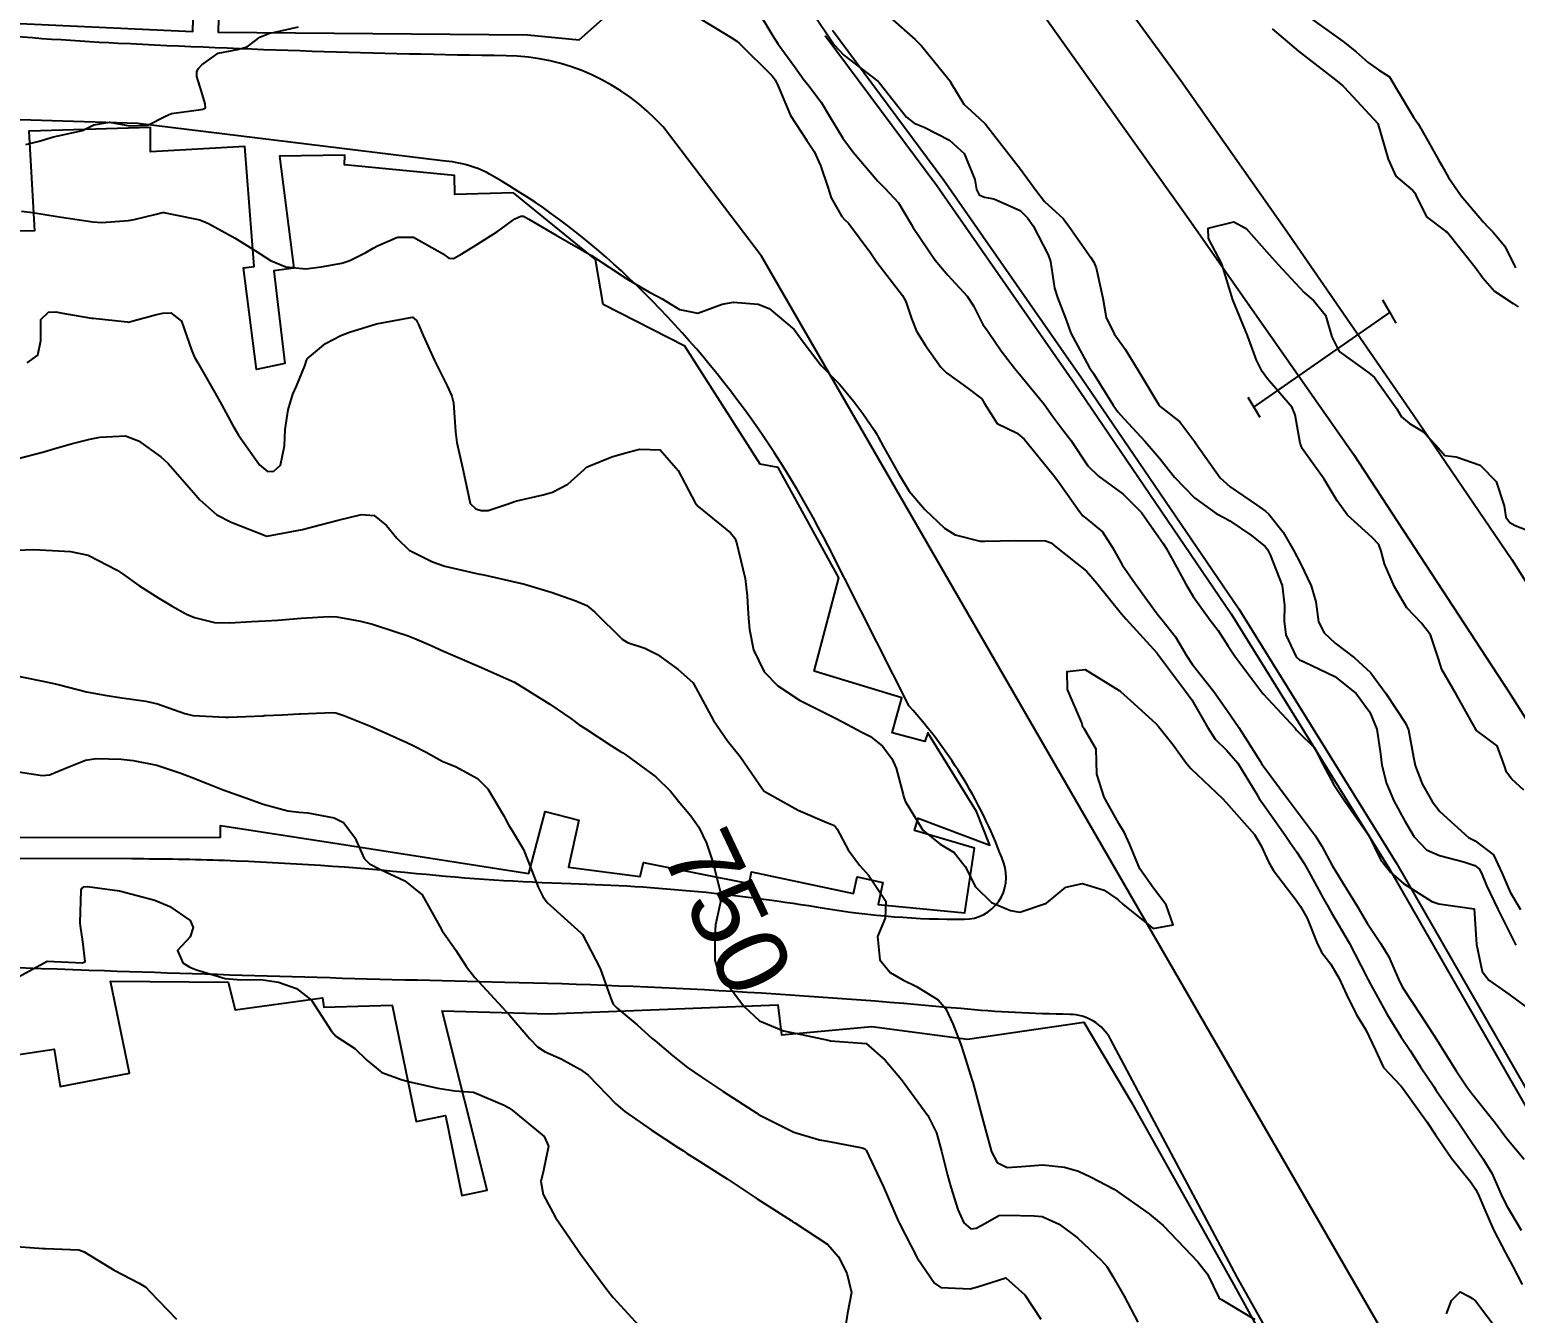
# Model space of a CAD drawing. Header units: metres. Extents: x 318500 to 325275, y 7408834 to 7428799.
# Drawn here: x 321141.7 to 321225, y 7409335.5 to 7409407.5 of the extents above; entities that cross this region are included whole.
import ezdxf
from ezdxf.enums import TextEntityAlignment as Align

# ---------------------------------------------------------------- set-up
doc = ezdxf.new("R2010")
doc.units = ezdxf.units.M
doc.header["$MEASUREMENT"] = 0
for name, color, linetype in [('Canaleta de Drenagem', 151, 'Continuous'), ('Cotas', 45, 'Continuous'), ('Curvas de Nivel 1m', 11, 'Continuous'), ('Curvas de Nivel 5m', 15, 'Continuous'), ('Edificações', 30, 'Continuous'), ('Linha Férrea', 20, 'Continuous'), ('Portico', 45, 'Continuous'), ('Vias Primárias', 230, 'Continuous')]:
    doc.layers.add(name, color=color, linetype=linetype)
doc.styles.add('ARIAL', font='arial.ttf')
doc.linetypes.add('TRACKS', pattern='A,0.15,[130,ltypeshp.shx,S=0.25,R=0,X=0,Y=0],0.15', length=0.3)

msp = doc.modelspace()

# ---------------------------------------------------------------- linework, layer by layer
at = {"layer": 'Canaleta de Drenagem'}
for points in [[(321186.695, 7409407.524), (321192.952, 7409399.099), (321200.662, 7409388.006), (321209.486, 7409375.044), (321218.359, 7409360.734), (321228.092, 7409343.759), (321243.128, 7409312.97)], [(321186.293, 7409407.226), (321192.546, 7409398.807), (321200.25, 7409387.723), (321209.066, 7409374.772), (321217.93, 7409360.478), (321227.65, 7409343.525), (321242.679, 7409312.751)]]:
    msp.add_lwpolyline(points, dxfattribs=at)
at = {"layer": 'Curvas de Nivel 1m', "flags": 128}
for points, elevation in [([(321179.36, 7409408.127), (321181.008, 7409407.112), (321181.342, 7409406.902), (321181.49, 7409406.768), (321183.313, 7409404.958), (321183.483, 7409404.738), (321183.658, 7409404.385), (321184.351, 7409402.729), (321185.269, 7409401.328), (321185.664, 7409400.714), (321186.032, 7409399.925), (321186.438, 7409398.702), (321186.63, 7409398.105), (321187.214, 7409397.064), (321187.399, 7409396.874), (321187.606, 7409396.684), (321188.846, 7409395.005), (321189.076, 7409394.662), (321189.178, 7409394.509), (321190.622, 7409392.638), (321190.806, 7409392.295), (321191.137, 7409391.348), (321191.405, 7409390.627), (321191.912, 7409389.829), (321192.78, 7409388.613), (321193.095, 7409388.288), (321194.151, 7409387.527), (321195.074, 7409386.832), (321195.228, 7409386.578), (321195.935, 7409385.443), (321197.054, 7409384.906), (321197.47, 7409384.546), (321199.022, 7409382.647), (321199.117, 7409382.529), (321199.438, 7409382.099), (321200.546, 7409380.507), (321200.744, 7409380.26), (321200.986, 7409380.074), (321201.852, 7409379.361), (321202.401, 7409378.479), (321202.956, 7409377.513), (321203.683, 7409376.463), (321204.915, 7409374.756), (321205.168, 7409374.446), (321205.94, 7409373.474), (321206.553, 7409372.425), (321206.883, 7409371.936), (321208.083, 7409370.402), (321208.844, 7409369.338), (321209.484, 7409368.383), (321210.681, 7409366.502), (321210.77, 7409366.37), (321210.809, 7409366.312), (321212.263, 7409364.348), (321212.77, 7409363.664), (321213.766, 7409362.325), (321214.147, 7409361.722), (321214.733, 7409360.65), (321214.932, 7409360.308), (321215.295, 7409359.73), (321216.17, 7409358.295), (321216.687, 7409357.406), (321217.436, 7409356.279), (321217.908, 7409355.517), (321218.438, 7409354.263), (321218.644, 7409353.827), (321219.693, 7409352.244), (321220.599, 7409350.849), (321220.985, 7409350.226), (321221.675, 7409349.123), (321222.285, 7409348.213), (321222.564, 7409347.843), (321223.884, 7409346.19), (321224.527, 7409345.322), (321225.491, 7409344.165)], 746), ([(321185.617, 7409408.465), (321186.8, 7409406.698), (321187.331, 7409406.115), (321189.24, 7409404.661), (321189.275, 7409404.626), (321189.309, 7409404.587), (321190.852, 7409402.644), (321191.285, 7409402.301), (321191.834, 7409402.079), (321193.271, 7409401.354), (321194.092, 7409400.598), (321194.684, 7409399.142), (321194.771, 7409398.587), (321194.917, 7409398.275), (321195.226, 7409398.147), (321195.742, 7409398.057), (321197.218, 7409397.4), (321197.644, 7409396.984), (321197.95, 7409396.549), (321198.803, 7409394.918), (321198.929, 7409394.533), (321199.158, 7409393.036), (321199.326, 7409392.527), (321199.824, 7409391.206), (321200.072, 7409390.516), (321201.102, 7409388.61), (321201.177, 7409388.499), (321201.342, 7409388.251), (321202.446, 7409386.479), (321202.701, 7409386.11), (321203.062, 7409385.707), (321204.223, 7409384.458), (321205.036, 7409383.5), (321205.884, 7409382.437), (321207.003, 7409381.277), (321208.227, 7409380.401), (321208.724, 7409380.131), (321208.986, 7409379.986), (321210.196, 7409379.159), (321210.972, 7409378.543), (321211.052, 7409378.45), (321211.104, 7409378.368), (321211.254, 7409378.077), (321211.921, 7409376.355), (321212.049, 7409375.228), (321212.029, 7409374.353), (321212.133, 7409373.582), (321212.715, 7409372.343), (321212.888, 7409372.186), (321213.147, 7409372.075), (321214.874, 7409371.244), (321216.071, 7409370.298), (321216.844, 7409369.252), (321217.228, 7409368.284), (321217.444, 7409366.908), (321217.516, 7409366.279), (321217.768, 7409365.249), (321218.181, 7409364.269), (321218.764, 7409363.209), (321219.335, 7409362.251), (321220.021, 7409361.519), (321220.74, 7409361.198), (321222.109, 7409360.844), (321222.734, 7409360.634), (321222.979, 7409360.453), (321223.109, 7409360.204), (321223.392, 7409359.528), (321224.017, 7409358.19), (321224.68, 7409356.879), (321225.021, 7409356.175)], 744), ([(321189.453, 7409408.659), (321191.345, 7409406.998), (321191.691, 7409406.635), (321193.31, 7409404.632), (321193.323, 7409404.61), (321194.07, 7409403.371), (321194.919, 7409402.586), (321195.285, 7409402.246), (321196.593, 7409400.567), (321197.247, 7409399.718), (321198.104, 7409398.547), (321198.585, 7409397.901), (321199.218, 7409397.321), (321199.643, 7409396.952), (321199.951, 7409396.519), (321201.184, 7409394.771), (321201.359, 7409394.497), (321201.489, 7409394.181), (321201.854, 7409392.489), (321202.052, 7409391.399), (321202.499, 7409390.479), (321203.117, 7409389.617), (321203.817, 7409388.463), (321204.94, 7409386.583), (321205.027, 7409386.45), (321205.07, 7409386.408), (321206.175, 7409385.547), (321207.025, 7409384.42), (321207.049, 7409384.378), (321208.451, 7409382.399), (321209.013, 7409381.895), (321210.489, 7409380.883), (321210.992, 7409380.532), (321211.166, 7409380.367), (321211.973, 7409379.348), (321212.565, 7409378.346), (321212.959, 7409377.585), (321213.549, 7409376.331), (321213.813, 7409375.44), (321213.966, 7409374.324), (321214.275, 7409373.691), (321214.898, 7409373.118), (321215.988, 7409372.299), (321216.878, 7409371.465), (321217.756, 7409370.277), (321218.835, 7409368.62), (321219.012, 7409368.257), (321219.291, 7409366.729), (321219.379, 7409366.251), (321219.771, 7409365.222), (321220.337, 7409364.237), (321220.772, 7409363.664), (321222.376, 7409362.214), (321222.748, 7409362.022), (321223.785, 7409361.239), (321224.265, 7409360.187), (321224.715, 7409359.148), (321225.297, 7409358.171)], 743), ([(321213.51, 7409408.197), (321215.348, 7409406.877), (321216.066, 7409406.309), (321216.741, 7409405.706), (321217.33, 7409405.289), (321217.943, 7409404.898), (321218.319, 7409404.275), (321219.296, 7409402.64), (321219.556, 7409402.256), (321219.928, 7409401.602), (321220.699, 7409400.238), (321220.901, 7409399.88), (321221.25, 7409399.253), (321221.953, 7409398.223), (321223.218, 7409396.754), (321223.48, 7409396.472), (321223.737, 7409396.202), (321224.404, 7409395.397), (321225.009, 7409394.183)], 741), ([(321141.444, 7409401.111), (321142.195, 7409401.291), (321143.006, 7409401.54), (321143.265, 7409401.596), (321144.634, 7409401.895), (321145.274, 7409402.201), (321146.153, 7409402.361), (321147.274, 7409402.154), (321148.302, 7409402.183), (321149.282, 7409402.696), (321149.629, 7409402.85), (321151.288, 7409403.06), (321151.38, 7409403.078), (321151.532, 7409403.166), (321151.517, 7409403.391), (321151.299, 7409404.08), (321151.052, 7409404.918), (321151.042, 7409405.174), (321151.126, 7409405.36), (321151.316, 7409405.577), (321152.248, 7409406.234), (321153.33, 7409406.444), (321153.873, 7409406.594), (321154.579, 7409407.128), (321155.121, 7409407.345), (321155.344, 7409407.395), (321156.747, 7409407.701)], 746), ([(321211.358, 7409407.597), (321212.837, 7409406.348), (321213.334, 7409405.958), (321214.916, 7409404.732), (321215.321, 7409404.395), (321215.361, 7409404.36), (321215.399, 7409404.319), (321217.29, 7409402.29), (321217.86, 7409400.281), (321218.29, 7409399.318), (321219.243, 7409398.53), (321219.372, 7409398.389), (321219.427, 7409398.257), (321220.011, 7409397.037), (321221.092, 7409396.232), (321221.169, 7409396.191), (321221.209, 7409396.142), (321222.751, 7409394.214), (321223.174, 7409393.627), (321223.84, 7409392.873), (321224.884, 7409392.184), (321225.157, 7409391.989)], 742), ([(321141.211, 7409397.357), (321141.819, 7409397.294), (321143.207, 7409397.071), (321143.456, 7409397.027), (321145.203, 7409396.758), (321145.714, 7409396.73), (321147.204, 7409396.844), (321147.524, 7409396.898), (321148.767, 7409397.204), (321149.122, 7409397.29), (321149.211, 7409397.292), (321149.287, 7409397.275), (321149.651, 7409397.193), (321151.205, 7409396.868), (321151.691, 7409396.675), (321153.191, 7409395.843), (321154.327, 7409395.129), (321155.172, 7409394.596), (321156.032, 7409394.242), (321157.166, 7409394.133), (321158.012, 7409394.233), (321159.171, 7409394.45), (321159.634, 7409394.595), (321160.519, 7409395.047), (321160.935, 7409395.291), (321161.186, 7409395.421), (321162.304, 7409395.913), (321163.194, 7409395.912), (321164.821, 7409394.985), (321165.176, 7409394.729), (321165.444, 7409394.709), (321165.915, 7409394.973), (321166.688, 7409395.464), (321167.192, 7409395.766), (321167.917, 7409396.231), (321168.872, 7409396.935), (321169.211, 7409397.077), (321169.364, 7409397.08), (321169.66, 7409396.923), (321171.197, 7409396.02), (321173.18, 7409394.88), (321175.161, 7409393.558), (321176.397, 7409392.831), (321176.905, 7409392.581), (321177.146, 7409392.442), (321178.11, 7409391.84), (321179.138, 7409391.641), (321180.517, 7409392.153), (321181.145, 7409392.254), (321182.539, 7409392.144), (321183.142, 7409391.908), (321184.547, 7409390.726), (321185.118, 7409389.948), (321186.072, 7409388.7), (321187.084, 7409387.648), (321187.905, 7409386.677), (321188.395, 7409386.002), (321189.054, 7409385.056), (321189.198, 7409384.805), (321189.271, 7409384.657), (321189.563, 7409384.131), (321190.396, 7409382.639), (321191.005, 7409381.648), (321191.879, 7409380.621), (321192.98, 7409379.57), (321193.576, 7409379.201), (321194.973, 7409378.852), (321195.236, 7409378.84), (321196.973, 7409378.872), (321198.646, 7409378.861), (321198.972, 7409378.756), (321199.089, 7409378.646), (321199.225, 7409378.526), (321200.95, 7409377.155), (321201.527, 7409376.491), (321202.914, 7409374.769), (321203.173, 7409374.467), (321204.891, 7409372.575), (321204.949, 7409372.508), (321204.989, 7409372.449), (321205.331, 7409371.996), (321206.498, 7409370.425), (321206.853, 7409369.937), (321207.736, 7409368.406), (321208.157, 7409367.733), (321208.817, 7409367.093), (321209.427, 7409366.384), (321210.458, 7409364.7), (321210.654, 7409364.371), (321210.777, 7409364.194), (321212.084, 7409362.35), (321212.345, 7409361.945), (321212.74, 7409361.382), (321213.161, 7409360.76), (321213.405, 7409360.33), (321214.219, 7409358.806), (321214.499, 7409358.313), (321214.695, 7409357.988), (321215.677, 7409356.3), (321216.651, 7409354.417), (321216.697, 7409354.336), (321216.72, 7409354.289), (321216.787, 7409354.149), (321217.813, 7409352.272), (321218.601, 7409351.008), (321219.102, 7409350.252), (321219.677, 7409349.34), (321220.42, 7409348.232), (321220.567, 7409348.023), (321221.807, 7409346.217), (321222.524, 7409345.145), (321223.182, 7409344.2), (321223.683, 7409343.374), (321224.202, 7409342.184), (321224.481, 7409341.602), (321225.33, 7409340.167)], 747), ([(321225.485, 7409364.864), (321224.8, 7409365.491), (321224.509, 7409365.888), (321224.406, 7409366.186), (321223.984, 7409367.354), (321222.83, 7409368.21), (321221.7, 7409370.222), (321220.881, 7409371.638), (321220.695, 7409372.233), (321220.243, 7409373.579), (321219.732, 7409374.248), (321218.923, 7409375.111), (321218.231, 7409376.271), (321217.66, 7409377.579), (321217.472, 7409378.282), (321217.343, 7409378.654), (321216.978, 7409379.05), (321215.578, 7409380.304), (321215.002, 7409381.109), (321214.283, 7409382.321), (321213.045, 7409384.037), (321212.933, 7409384.342), (321212.66, 7409385.94), (321212.476, 7409386.349), (321211.094, 7409387.955), (321210.799, 7409388.373), (321210.487, 7409388.998), (321209.971, 7409390.382), (321209.15, 7409392.39), (321208.547, 7409394.399), (321207.782, 7409395.83), (321207.762, 7409396.412), (321209.214, 7409396.759), (321209.909, 7409396.383), (321211.188, 7409394.93), (321211.698, 7409394.362), (321213.157, 7409392.791), (321213.692, 7409392.332), (321214.344, 7409391.524), (321214.705, 7409390.316), (321215.118, 7409389.486), (321216.791, 7409388.293), (321217.096, 7409388.02), (321218.358, 7409386.271), (321218.622, 7409385.823), (321219.062, 7409385.45), (321219.813, 7409385.005), (321220.545, 7409384.238), (321221.041, 7409383.644), (321221.681, 7409383.583), (321223.033, 7409383.108), (321223.922, 7409382.196), (321224.369, 7409380.82), (321224.468, 7409380.188), (321224.685, 7409379.883), (321224.985, 7409379.722), (321226.103, 7409379.285)], 743), ([(321141.53, 7409388.859), (321142.128, 7409389.29), (321142.296, 7409390.105), (321142.29, 7409391.288), (321142.722, 7409391.696), (321143.134, 7409391.713), (321143.505, 7409391.646), (321145.131, 7409391.363), (321145.234, 7409391.352), (321146.446, 7409391.23), (321147.129, 7409391.145), (321147.208, 7409391.14), (321147.471, 7409391.217), (321148.775, 7409391.562), (321149.134, 7409391.647), (321149.592, 7409391.651), (321150.177, 7409391.184), (321150.759, 7409389.522), (321150.917, 7409389.173), (321151.095, 7409388.856), (321152.075, 7409387.155), (321152.432, 7409386.518), (321153.052, 7409385.371), (321153.176, 7409385.139), (321153.388, 7409384.794), (321154.554, 7409383.125), (321155.015, 7409382.755), (321155.355, 7409382.775), (321155.739, 7409383.109), (321155.957, 7409384.185), (321156.004, 7409385.106), (321156.171, 7409386.214), (321156.438, 7409387.099), (321156.635, 7409387.538), (321157.094, 7409388.683), (321157.196, 7409388.991), (321157.259, 7409389.088), (321158.255, 7409389.93), (321159.12, 7409390.39), (321159.612, 7409390.566), (321161.13, 7409391.04), (321163.134, 7409391.42), (321163.362, 7409391.236), (321163.472, 7409391.005), (321163.736, 7409390.386), (321164.375, 7409388.991), (321165.079, 7409387.559), (321165.349, 7409386.977), (321165.438, 7409386.604), (321165.556, 7409384.975), (321165.631, 7409384.384), (321165.939, 7409382.971), (321166.209, 7409381.755), (321166.379, 7409380.959), (321166.687, 7409380.655), (321166.986, 7409380.559), (321167.377, 7409380.555), (321168.509, 7409380.935), (321168.854, 7409381.07), (321168.993, 7409381.104), (321170.469, 7409381.437), (321171, 7409381.593), (321171.86, 7409382.034), (321172.774, 7409382.874), (321172.905, 7409382.988), (321173.023, 7409383.051), (321174.313, 7409383.575), (321175.034, 7409383.791), (321175.871, 7409384.004), (321177.037, 7409383.968), (321178.035, 7409382.805), (321178.993, 7409381.001), (321179.163, 7409380.788), (321180.975, 7409379.303), (321181.221, 7409379.015), (321181.308, 7409378.765), (321181.428, 7409378.298), (321181.796, 7409376.757), (321181.908, 7409375.772), (321181.968, 7409374.754), (321182.041, 7409373.892), (321182.272, 7409372.749), (321182.872, 7409371.516), (321183.629, 7409370.728), (321184.848, 7409369.925), (321186.385, 7409369.146), (321186.834, 7409368.932), (321187.301, 7409368.683), (321188.309, 7409368.151), (321188.822, 7409367.881), (321189.504, 7409367.337), (321190.03, 7409366.642), (321190.272, 7409366.107), (321190.662, 7409364.632), (321190.684, 7409364.537), (321190.774, 7409364.249), (321191.772, 7409362.62), (321192.742, 7409361.844), (321193.519, 7409361.38), (321194.143, 7409360.589), (321194.713, 7409359.437), (321195.621, 7409358.566), (321196.693, 7409358.108), (321197.212, 7409358.025), (321198.7, 7409358.53), (321199.794, 7409359.434), (321200.717, 7409359.624), (321201.94, 7409359.253), (321202.704, 7409358.739), (321202.993, 7409358.467), (321204.68, 7409357.109), (321205.809, 7409357.307), (321205.413, 7409358.439), (321204.714, 7409359.37), (321203.932, 7409360.458), (321203.357, 7409361.85), (321203.072, 7409362.467), (321202.758, 7409362.993), (321201.934, 7409364.483), (321201.526, 7409365.762), (321201.503, 7409366.49), (321201.494, 7409367.167), (321200.828, 7409368.292), (321200.742, 7409368.414), (321200.731, 7409368.501), (321200.692, 7409368.642), (321199.876, 7409370.515), (321199.859, 7409371.531), (321200.877, 7409371.635), (321202.781, 7409370.471), (321202.859, 7409370.405), (321203.421, 7409369.894), (321204.832, 7409368.611), (321204.986, 7409368.448), (321205.8, 7409367.415), (321206.514, 7409366.424), (321206.805, 7409366.077), (321208.573, 7409364.393), (321208.777, 7409364.184), (321210.367, 7409362.374), (321210.744, 7409361.745), (321211.176, 7409360.805), (321211.441, 7409360.359), (321212.705, 7409358.693), (321212.947, 7409358.336), (321213.332, 7409357.688), (321213.872, 7409356.322), (321214.121, 7409355.775), (321214.658, 7409355.103), (321215.117, 7409354.305), (321215.538, 7409353.399), (321216.068, 7409352.296), (321216.607, 7409351.415), (321217.15, 7409350.282), (321217.604, 7409349.299), (321218.57, 7409348.283), (321218.667, 7409348.161), (321220.048, 7409346.237), (321220.53, 7409345.531), (321221.418, 7409344.221), (321222.497, 7409342.875), (321222.773, 7409342.486), (321222.916, 7409342.204), (321223.23, 7409341.447), (321223.768, 7409340.19), (321224.441, 7409338.902), (321224.836, 7409338.174), (321225.387, 7409337.133)], 748), ([(321141.023, 7409383.487), (321142.453, 7409383.862), (321143.031, 7409384.034), (321144.002, 7409384.299), (321145.04, 7409384.57), (321145.596, 7409384.687), (321147.043, 7409384.757), (321147.774, 7409384.477), (321149.026, 7409383.577), (321149.43, 7409383.194), (321150.994, 7409381.427), (321151.221, 7409381.167), (321152.158, 7409380.329), (321152.978, 7409379.901), (321154.97, 7409379.12), (321156.974, 7409379.505), (321157.539, 7409379.645), (321158.98, 7409380.031), (321160.275, 7409380.339), (321160.982, 7409380.279), (321161.685, 7409379.73), (321162.255, 7409379.017), (321162.96, 7409378.337), (321164.259, 7409377.682), (321164.947, 7409377.447), (321166.896, 7409376.996), (321166.941, 7409376.985), (321167.151, 7409376.948), (321168.934, 7409376.549), (321169.43, 7409376.426), (321170.926, 7409375.977), (321172.297, 7409375.502), (321172.915, 7409375.235), (321173.373, 7409374.865), (321174.895, 7409373.351), (321175.2, 7409373.153), (321176.179, 7409372.831), (321176.885, 7409372.481), (321178.04, 7409371.635), (321178.862, 7409370.907), (321178.942, 7409370.789), (321179.029, 7409370.617), (321180.032, 7409368.778), (321180.819, 7409367.634), (321181.207, 7409367.157), (321181.512, 7409366.759), (321182.783, 7409364.907), (321182.863, 7409364.82), (321182.993, 7409364.737), (321184.766, 7409363.755), (321186.388, 7409363.061), (321186.753, 7409362.908), (321186.877, 7409362.813), (321186.952, 7409362.687), (321187.582, 7409361.521), (321188.212, 7409360.668), (321188.722, 7409360.107), (321189.69, 7409358.645), (321189.647, 7409357.684), (321189.224, 7409356.652), (321189.36, 7409355.352), (321189.929, 7409354.641), (321190.644, 7409354.222), (321191.408, 7409353.853), (321192.627, 7409353.096), (321193.059, 7409352.603), (321193.458, 7409351.747), (321193.894, 7409350.59), (321194.068, 7409350.071), (321194.54, 7409348.58), (321194.568, 7409348.48), (321195.079, 7409346.572), (321195.283, 7409345.814), (321195.623, 7409344.563), (321195.928, 7409343.982), (321196.502, 7409343.701), (321197.301, 7409343.743), (321198.503, 7409343.841), (321199.705, 7409343.715), (321200.5, 7409343.478), (321201.179, 7409343.172), (321202.49, 7409342.47), (321204.47, 7409341.091), (321205.246, 7409340.438), (321206.442, 7409339.187), (321207.198, 7409338.408), (321207.729, 7409337.707), (321208.374, 7409336.391), (321208.409, 7409336.349), (321208.515, 7409336.283), (321210.392, 7409335.154)], 749), ([(321140.86, 7409371.3), (321142.854, 7409370.901), (321143.338, 7409370.78), (321144.847, 7409370.382), (321145.887, 7409370.192), (321146.843, 7409370.054), (321148.181, 7409369.858), (321148.838, 7409369.713), (321150.38, 7409369.174), (321150.829, 7409369.067), (321152.651, 7409368.965), (321152.828, 7409368.964), (321154.767, 7409369.049), (321154.829, 7409369.055), (321154.884, 7409369.055), (321155.83, 7409369.1), (321156.777, 7409369.145), (321156.831, 7409369.144), (321158.673, 7409369.222), (321158.832, 7409369.201), (321159.295, 7409369.053), (321160.408, 7409368.618), (321160.824, 7409368.444), (321161.872, 7409367.967), (321162.815, 7409367.538), (321163.181, 7409367.372), (321163.902, 7409366.994), (321164.803, 7409366.503), (321165.583, 7409366.184), (321166.789, 7409365.524), (321167.362, 7409364.944), (321168.256, 7409363.436), (321168.532, 7409362.932), (321168.746, 7409362.569), (321169.359, 7409361.544), (321169.618, 7409360.917), (321170.195, 7409359.42), (321170.444, 7409358.904), (321170.695, 7409358.573), (321172.588, 7409356.871), (321172.625, 7409356.826), (321172.669, 7409356.764), (321173.661, 7409354.86), (321174.246, 7409353.234), (321174.395, 7409352.852), (321174.617, 7409352.637), (321175.739, 7409351.697), (321176.592, 7409350.939), (321176.73, 7409350.818), (321177.741, 7409349.962), (321178.575, 7409349.313), (321179.328, 7409348.782), (321180.558, 7409347.966), (321182.462, 7409346.741), (321182.539, 7409346.69), (321182.663, 7409346.613), (321184.524, 7409345.675), (321185.965, 7409345.249), (321186.517, 7409345.147), (321188.371, 7409344.803), (321188.511, 7409344.744), (321188.579, 7409344.659), (321189.207, 7409343.359), (321189.533, 7409342.644), (321190.389, 7409340.703), (321190.423, 7409340.631), (321190.459, 7409340.548), (321191.44, 7409338.62), (321192.416, 7409337.197), (321192.767, 7409336.958), (321194.413, 7409336.887), (321194.838, 7409336.998), (321196.419, 7409337.495), (321197.492, 7409336.539), (321198.39, 7409335.172)], 751), ([(321140.79, 7409365.94), (321142.368, 7409365.695), (321142.787, 7409365.732), (321143.866, 7409366.187), (321144.799, 7409366.545), (321145.401, 7409366.641), (321146.801, 7409366.614), (321147.472, 7409366.538), (321148.796, 7409366.265), (321150.139, 7409365.827), (321150.786, 7409365.576), (321151.868, 7409365.154), (321152.527, 7409364.894), (321152.775, 7409364.8), (321154.004, 7409364.357), (321154.765, 7409364.085), (321156.155, 7409363.7), (321156.758, 7409363.628), (321157.274, 7409363.599), (321158.754, 7409363.312), (321159.268, 7409363.052), (321159.914, 7409362.215), (321160.425, 7409361.035), (321160.726, 7409360.732), (321161.311, 7409360.435), (321162.712, 7409359.788), (321163.683, 7409358.995), (321164.674, 7409357.218), (321164.801, 7409356.978), (321165.574, 7409355.881), (321166.169, 7409354.957), (321166.641, 7409354.353), (321167.949, 7409352.937), (321168.609, 7409352.23), (321169.726, 7409350.913), (321170.147, 7409350.468), (321170.583, 7409350.192), (321171.482, 7409349.789), (321172.573, 7409349.2), (321172.989, 7409348.866), (321174.546, 7409347.275), (321175.054, 7409346.842), (321176.525, 7409345.815), (321178.062, 7409344.797), (321178.335, 7409344.619), (321178.507, 7409344.505), (321179.254, 7409344.031), (321180.495, 7409343.244), (321180.783, 7409343.056), (321181.232, 7409342.759), (321182.478, 7409341.939), (321184.382, 7409340.711), (321184.459, 7409340.662), (321184.583, 7409340.584), (321186.44, 7409339.365), (321187.042, 7409338.681), (321187.501, 7409337.754), (321187.773, 7409336.67), (321187.55, 7409335.515), (321187.407, 7409334.675)], 752), ([(321140.629, 7409354.161), (321142.64, 7409355.27), (321144.639, 7409355.183), (321144.784, 7409355.248), (321144.657, 7409356.367), (321144.514, 7409357.252), (321144.507, 7409357.417), (321144.561, 7409359.251), (321144.596, 7409359.356), (321144.702, 7409359.435), (321144.919, 7409359.463), (321146.7, 7409359.22), (321148.693, 7409358.693), (321149.521, 7409358.348), (321150.676, 7409357.554), (321150.838, 7409357.167), (321150.665, 7409356.647), (321149.968, 7409355.866), (321150.266, 7409355.174), (321150.646, 7409354.932), (321151.018, 7409354.791), (321152.637, 7409354.304), (321153.535, 7409354.228), (321154.637, 7409354.237), (321155.634, 7409354.101), (321156.63, 7409353.737), (321157.468, 7409353.077), (321158.594, 7409351.351), (321158.837, 7409351.056), (321159.912, 7409350.369), (321160.577, 7409349.711), (321161.427, 7409349.021), (321162.564, 7409348.604), (321163.075, 7409348.49), (321164.557, 7409348.137), (321165.522, 7409347.999), (321166.554, 7409347.917), (321168.29, 7409347.186), (321168.542, 7409347.035), (321168.704, 7409346.928), (321170.518, 7409345.435), (321170.777, 7409344.896), (321170.496, 7409343.525), (321170.332, 7409342.902), (321170.479, 7409342.172), (321171.157, 7409340.89), (321172.432, 7409339.026), (321172.547, 7409338.869), (321172.92, 7409338.37), (321174.045, 7409336.854), (321174.403, 7409336.389), (321175.844, 7409334.828)], 753), ([(321140.43, 7409339.3), (321142.428, 7409339.147), (321142.555, 7409339.142), (321144.427, 7409339.067), (321144.718, 7409338.953), (321146.411, 7409337.929), (321147.805, 7409337.199), (321148.175, 7409336.97), (321148.396, 7409336.75), (321149.901, 7409335.175)], 754), ([(321221.141, 7409335.48), (321221.429, 7409336.22), (321221.906, 7409336.724), (321222.412, 7409336.453), (321222.561, 7409336.357), (321222.771, 7409336.205), (321224.038, 7409334.532)], 749)]:
    msp.add_lwpolyline(points, dxfattribs=dict(at, elevation=elevation))
at = {"layer": 'Curvas de Nivel 5m', "flags": 128}
for points, elevation in [([(321182.41, 7409408.754), (321183.347, 7409407.2), (321183.66, 7409406.737), (321184.567, 7409405.482), (321185.113, 7409404.722), (321185.307, 7409404.47), (321186.068, 7409403.479), (321186.523, 7409402.702), (321187.271, 7409401.451), (321187.854, 7409400.681), (321189.236, 7409399.051), (321189.628, 7409398.656), (321190.398, 7409397.824), (321191.109, 7409396.641), (321191.207, 7409396.467), (321192.452, 7409394.621), (321193.167, 7409393.768), (321194.249, 7409392.594), (321194.604, 7409392.048), (321195.134, 7409391.012), (321195.314, 7409390.76), (321195.458, 7409390.575), (321196.158, 7409389.52), (321196.907, 7409388.553), (321197.097, 7409388.324), (321198.568, 7409386.535), (321199.063, 7409385.836), (321199.618, 7409385.084), (321200.059, 7409384.515), (321201.028, 7409383.065), (321201.622, 7409382.491), (321203.005, 7409381.48), (321204.025, 7409380.46), (321204.976, 7409379.093), (321205.239, 7409378.712), (321205.421, 7409378.443), (321206.016, 7409377.372), (321206.519, 7409376.426), (321206.93, 7409375.731), (321207.883, 7409374.405), (321208.328, 7409373.823), (321208.896, 7409372.958), (321209.268, 7409372.386), (321210.497, 7409370.742), (321210.781, 7409370.371), (321210.859, 7409370.276), (321212.646, 7409368.343), (321212.729, 7409368.242), (321212.828, 7409368.136), (321213.744, 7409367.251), (321214.212, 7409366.319), (321214.794, 7409365.211), (321215.394, 7409364.304), (321216.751, 7409362.373), (321216.794, 7409362.289), (321217.436, 7409360.978), (321217.991, 7409360.271), (321218.72, 7409359.625), (321220.323, 7409358.619), (321220.704, 7409358.493), (321222.7, 7409358.21), (321222.825, 7409356.208), (321223.144, 7409354.692), (321223.521, 7409354.197), (321224.639, 7409353.417), (321226.354, 7409352.154)], 745), ([(321140.956, 7409378.346), (321141.874, 7409378.373), (321142.956, 7409378.322), (321143.951, 7409378.269), (321144.952, 7409378.064), (321146.577, 7409377.225), (321146.936, 7409376.965), (321147.792, 7409376.346), (321148.917, 7409375.635), (321149.653, 7409375.189), (321150.471, 7409374.74), (321150.904, 7409374.557), (321152.03, 7409374.282), (321152.901, 7409374.254), (321154.113, 7409374.333), (321154.903, 7409374.375), (321155.588, 7409374.418), (321156.904, 7409374.516), (321158.462, 7409374.623), (321158.905, 7409374.602), (321160.223, 7409374.36), (321160.901, 7409374.177), (321162.144, 7409373.771), (321162.895, 7409373.53), (321163.278, 7409373.388), (321164.182, 7409372.991), (321164.885, 7409372.674), (321165.405, 7409372.449), (321166.873, 7409371.815), (321168.86, 7409370.93), (321170.842, 7409369.704), (321172.022, 7409368.882), (321172.495, 7409368.543), (321172.825, 7409368.324), (321174.311, 7409367.36), (321174.812, 7409367.041), (321174.93, 7409366.967), (321175.106, 7409366.846), (321176.792, 7409365.624), (321177.606, 7409364.808), (321178.129, 7409364.158), (321178.76, 7409363.425), (321179.204, 7409362.785), (321179.632, 7409361.89), (321180.007, 7409360.777), (321180.44, 7409359.037), (321180.45, 7409358.773), (321180.138, 7409357.316), (321180.108, 7409356.776), (321180.105, 7409355.326), (321180.261, 7409354.774), (321180.641, 7409354.183), (321181.728, 7409352.753), (321182.608, 7409351.922), (321183.948, 7409351.372), (321184.598, 7409351.233), (321186.452, 7409350.831), (321186.592, 7409350.807), (321188.59, 7409350.66), (321189.657, 7409349.72), (321190.57, 7409348.63), (321192.041, 7409346.615), (321192.525, 7409345.634), (321192.821, 7409344.605), (321193.156, 7409343.26), (321193.346, 7409342.597), (321193.731, 7409341.331), (321194.06, 7409340.586), (321194.455, 7409340.259), (321194.753, 7409340.279), (321195.278, 7409340.568), (321196.022, 7409341.002), (321196.467, 7409341.024), (321198.014, 7409340.987), (321198.466, 7409340.94), (321199.415, 7409340.516), (321200.449, 7409339.744), (321201.793, 7409338.48), (321202.08, 7409338.129), (321202.421, 7409337.57), (321203.059, 7409336.464), (321203.834, 7409335.009)], 750)]:
    msp.add_lwpolyline(points, dxfattribs=dict(at, elevation=elevation))
at = {"layer": 'Edificações'}
for points in [[(321140.707, 7409407.906), (321150.821, 7409407.443), (321151.113, 7409419.202)], [(321152.528, 7409419.167), (321152.235, 7409407.413), (321169.584, 7409407.257), (321172.489, 7409406.981), (321174.143, 7409408.43)], [(321133.224, 7409362.281), (321141.995, 7409362.207), (321152.369, 7409362.225), (321152.367, 7409362.878), (321159.028, 7409361.851), (321169.665, 7409360.198), (321170.576, 7409363.679), (321172.469, 7409363.183), (321171.897, 7409360.539), (321175.906, 7409360.018), (321176.098, 7409360.818), (321182.026, 7409359.629), (321182.16, 7409360.295), (321187.877, 7409359.061), (321188.079, 7409360.001), (321189.528, 7409359.688), (321189.263, 7409358.458), (321194.116, 7409357.989), (321194.667, 7409361.611), (321191.307, 7409362.597), (321191.501, 7409363.294), (321195.521, 7409361.783), (321194.786, 7409363.679), (321192.043, 7409368.096), (321191.877, 7409367.599), (321190.037, 7409368.091), (321190.588, 7409370.052), (321185.667, 7409371.542), (321187.047, 7409376.781), (321183.657, 7409382.979), (321182.647, 7409383.166), (321178.408, 7409389.792), (321173.838, 7409392.134), (321173.404, 7409394.657), (321168.807, 7409398.39), (321165.519, 7409398.299), (321165.49, 7409399.372), (321159.334, 7409399.958), (321159.338, 7409400.5), (321155.673, 7409400.452), (321156.486, 7409394.161), (321155.354, 7409394.015), (321155.972, 7409388.805), (321154.394, 7409388.482), (321153.662, 7409394.185), (321154.267, 7409394.263), (321153.745, 7409400.989), (321148.445, 7409400.701), (321148.447, 7409402.059), (321142.283, 7409401.878), (321141.621, 7409401.845), (321141.941, 7409396.253), (321138.946, 7409396.195)], [(321137.06, 7409349.432), (321143.051, 7409350.341), (321143.37, 7409348.237), (321147.263, 7409348.981), (321146.193, 7409354.148), (321152.8, 7409354.093), (321153.192, 7409352.539), (321158.091, 7409353.22), (321158.166, 7409352.684), (321161.993, 7409352.806), (321163.351, 7409346.275), (321164.997, 7409346.606), (321165.899, 7409342.129), (321167.33, 7409342.418), (321164.802, 7409352.476), (321170.809, 7409352.312), (321183.631, 7409352.816), (321183.832, 7409351.137), (321188.906, 7409351.599), (321194.28, 7409350.886), (321200.795, 7409351.855), (321203.446, 7409347.377), (321209.205, 7409337.113), (321212.108, 7409331.837)]]:
    msp.add_lwpolyline(points, dxfattribs=at)
at = {"layer": 'Linha Férrea', "linetype": 'TRACKS', "flags": 128}
for points in [[(321000, 7409672.439), (321004.28, 7409667.628), (321010.191, 7409660.339), (321014.808, 7409654.906), (321022.784, 7409644.856), (321029.613, 7409636.002), (321040.469, 7409622.474), (321052.179, 7409607.125), (321054.23, 7409604.383), (321058.401, 7409598.832), (321068.496, 7409586.368), (321074.963, 7409577.416), (321083.512, 7409566.293), (321094.883, 7409551.552), (321107.334, 7409535.407), (321117.321, 7409522.186), (321126.816, 7409509.801), (321128.79, 7409507.31), (321146.898, 7409484.023), (321180.335, 7409439.96), (321196.326, 7409418.237), (321197.809, 7409416.312), (321201.677, 7409410.96), (321206.242, 7409404.702), (321212.198, 7409396.197), (321219.274, 7409385.949), (321224.813, 7409377.811), (321230.275, 7409369.14), (321237.887, 7409356.833), (321241.121, 7409351.303), (321247.134, 7409340.605), (321251.879, 7409331.735), (321256.586, 7409322.511), (321262.603, 7409309.794), (321266.492, 7409300.462), (321268.94, 7409294.346), (321274.411, 7409280.579), (321279.628, 7409266.21), (321281.699, 7409259.883), (321283.946, 7409253.312), (321285.569, 7409247.879), (321289.712, 7409233.197), (321292.35, 7409223.192), (321294.696, 7409213.206), (321297.864, 7409198.192), (321300.662, 7409182.284), (321302.098, 7409172.107), (321304.239, 7409154.743), (321305.123, 7409144.017), (321305.964, 7409133.485), (321306.242, 7409126.536), (321306.792, 7409106.326), (321306.598, 7409094.759), (321306.282, 7409083.935), (321305.552, 7409067.791), (321304.771, 7409056.859), (321303.264, 7409041.215), (321302.679, 7409035.98), (321302.137, 7409031.127), (321300.728, 7409019.285), (321298.197, 7408999.584), (321297.36, 7408993.167), (321295.261, 7408977.117), (321294.204, 7408969.335)], [(321000, 7409665.831), (321005.106, 7409659.973), (321014.581, 7409648.503), (321025.621, 7409634.539), (321037.299, 7409620.062), (321049.304, 7409604.404), (321060.786, 7409589.365), (321070.003, 7409577.437), (321079.04, 7409565.563), (321087.378, 7409554.953), (321100.232, 7409538.088), (321115.656, 7409518.043), (321121.996, 7409509.598), (321129.727, 7409499.55), (321136.972, 7409489.987), (321145.049, 7409479.509), (321151.831, 7409470.642), (321164.207, 7409454.514), (321177.084, 7409437.841), (321189.77, 7409420.055), (321198.564, 7409408.325), (321206.577, 7409397.088), (321215.931, 7409383.724), (321224.636, 7409370.381), (321229.865, 7409362.108), (321233.889, 7409355.207), (321238.771, 7409347.119), (321245.215, 7409335.393), (321252.436, 7409321.241), (321258.604, 7409308.083), (321267.297, 7409287.476), (321275.449, 7409265.78), (321281.942, 7409245.584), (321283.566, 7409239.646), (321286.314, 7409230.216), (321290.053, 7409214.935), (321291.712, 7409207.402), (321292.928, 7409202.024), (321294.643, 7409193.05), (321296.561, 7409181.459), (321297.018, 7409178.654), (321298.421, 7409169.257), (321300.824, 7409146.442), (321301.262, 7409140.938), (321302.075, 7409127.562), (321302.455, 7409111.197), (321302.397, 7409096.607), (321301.928, 7409078.93), (321301.225, 7409065.046), (321300.363, 7409054.951), (321299.616, 7409046.945), (321298.322, 7409034.46), (321296.574, 7409019.153), (321294.553, 7409003.679), (321294.068, 7408999.315), (321292.484, 7408987.685), (321290.998, 7408976.286), (321289.822, 7408966.926)]]:
    msp.add_lwpolyline(points, dxfattribs=at)
at = {"layer": 'Portico'}
for points in [[(321217.543, 7409392.388), (321217.958, 7409391.675), (321218.304, 7409391.081)], [(321210.34, 7409386.367), (321217.958, 7409391.675)], [(321210.005, 7409386.924), (321210.675, 7409385.81)]]:
    msp.add_lwpolyline(points, dxfattribs=at)
at = {"layer": 'Vias Primárias'}
for points in [[(321239.149, 7409301.217), (321219.191, 7409331.642), (321182.72, 7409394.845), (321177.193, 7409402.097, 0.208811), (321168.393, 7409406.083, -0.009232), (321146.635, 7409406.781, -0.02165), (321129.58, 7409408.385, 0.042557)], [(321095.244, 7409361.171), (321147.399, 7409361.029, -0.007958), (321152.591, 7409360.932, -0.016569), (321163.374, 7409360.201, 0.017695), (321172.049, 7409359.633, -0.033589), (321186.227, 7409358.25, 0.042503), (321194.103, 7409357.624, 0.518261), (321196.304, 7409360.78, 0.0976), (321191.004, 7409369.583), (321186.466, 7409378.553, 0.088178), (321174.856, 7409394.009, 0.057153), (321167.631, 7409399.349, 0.117894), (321164.824, 7409400.18), (321147.734, 7409402.288), (321137.508, 7409402.603)], [(321121.988, 7409313.844, 0.004722), (321150.257, 7409312.922, -0.016139), (321184.38, 7409311.028, 0.00446), (321192.035, 7409310.424, 0.011656), (321200.291, 7409310.039, 0.008748), (321206.495, 7409310.003, -0.110151), (321211.916, 7409308.861, 0.074729), (321214.998, 7409307.981, 0.425901), (321221.968, 7409313.577, 0.157431), (321220.61, 7409319.556, 0.051433), (321216.046, 7409325.706), (321209.406, 7409337.533), (321202.3, 7409350.887, 0.273838), (321200.003, 7409352.286, -0.019936), (321193.894, 7409352.607, 0.017433), (321168.32, 7409354.079, -0.003027), (321145.873, 7409354.724, 0.001432), (321117.439, 7409355.631, -0.000227)]]:
    msp.add_lwpolyline(points, format="xyb", dxfattribs=at)

# ---------------------------------------------------------------- texts
at = {"layer": 'Cotas', "style": 'ARIAL'}
msp.add_text('750', height=4, rotation=295.39397, dxfattribs=at).set_placement((321180.834, 7409358.051, 750), align=Align.MIDDLE_CENTER)

doc.saveas('drawing.dxf')
